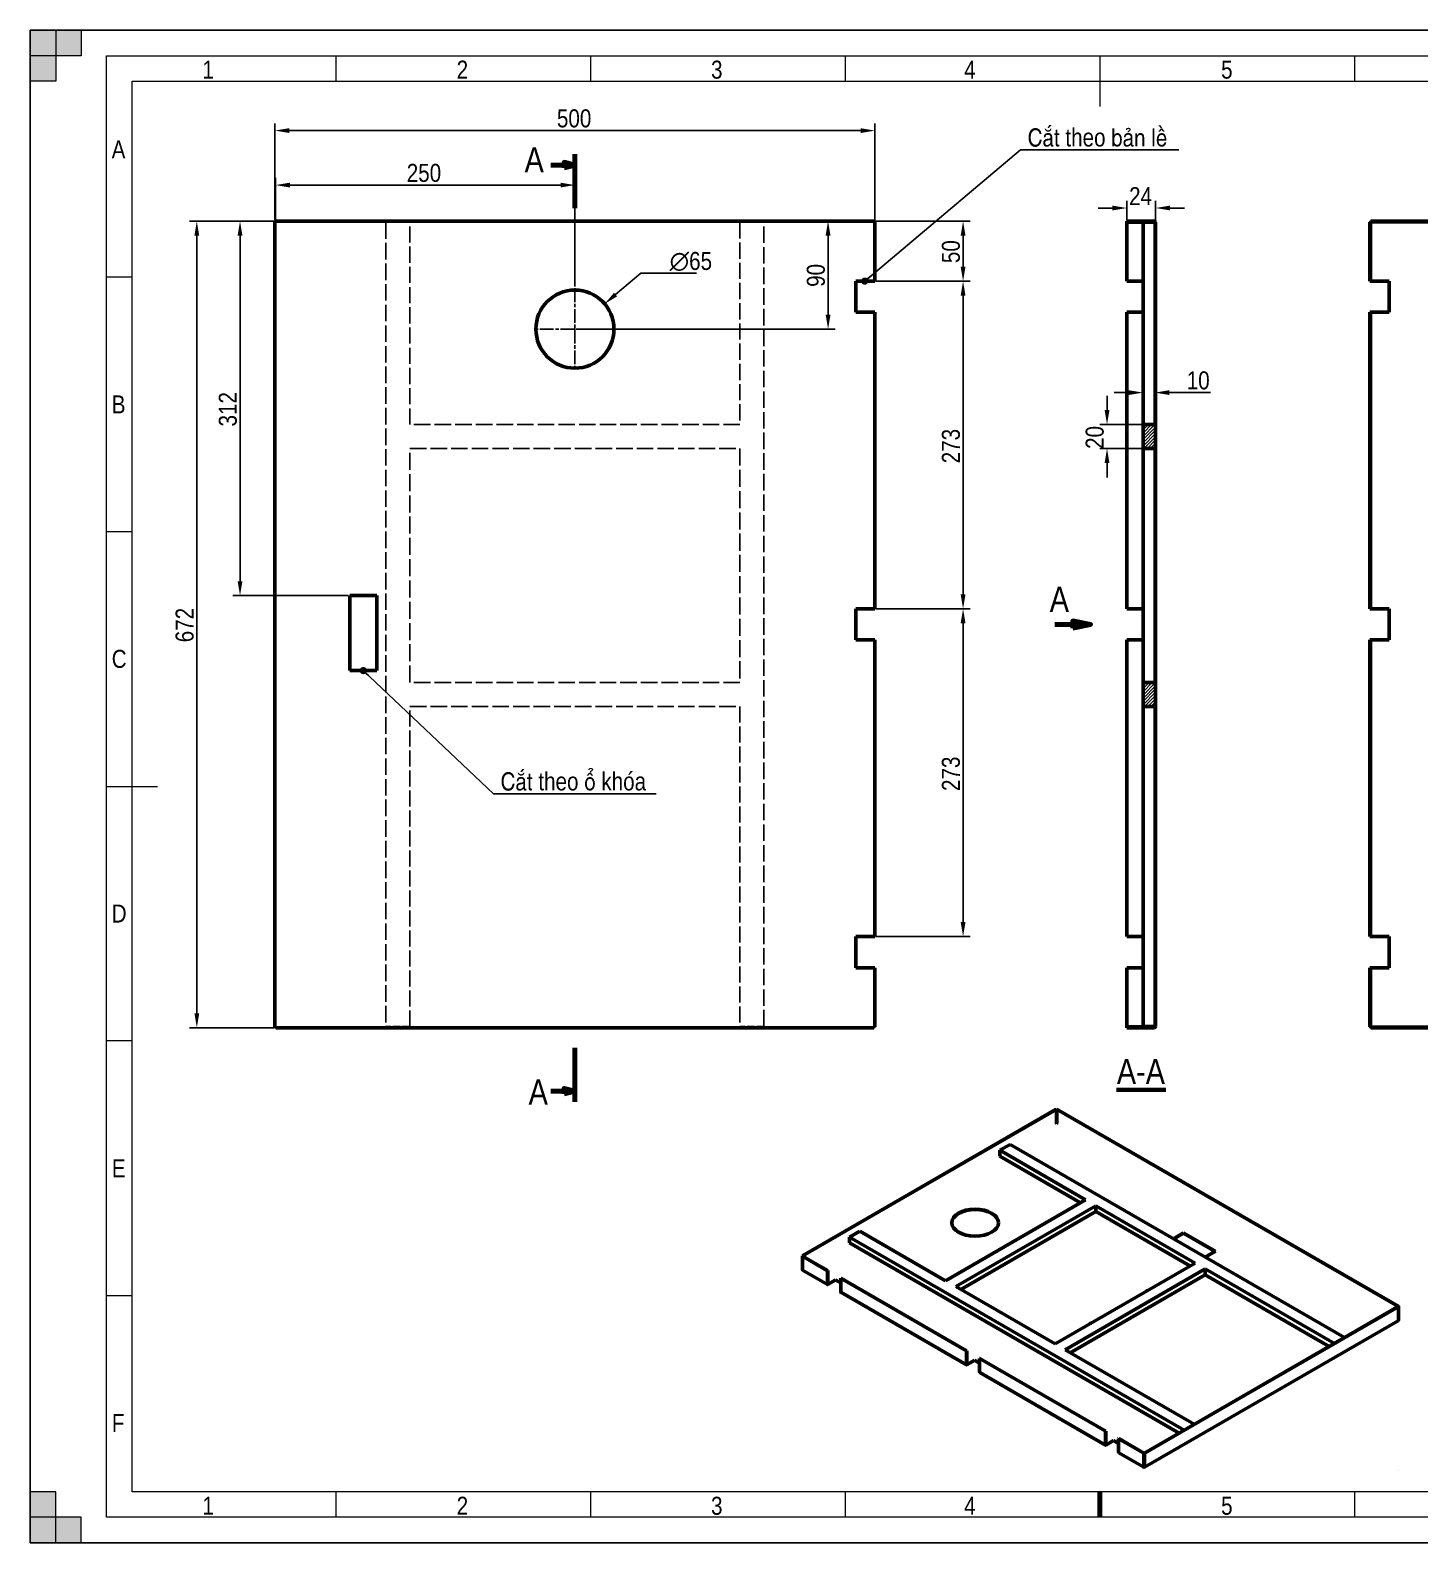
# Model space of a CAD drawing. Header units: millimetres. Extents: x 0 to 1782, y 0 to 1260.
# Drawn here: x 0 to 1158, y 0 to 1260 of the extents above; entities that cross this region are included whole.
import ezdxf

# ---------------------------------------------------------------- set-up
doc = ezdxf.new("R2010")
doc.units = ezdxf.units.MM
doc.header["$LTSCALE"] = 3
for name, pattern in [('CHAIN', [0.7087, 0.4724, -0.0591, 0.1181, -0.0591]), ('DASHED', [0.2067, 0.1654, -0.0413]), ('DOUBLE_DASH_CHAIN', [1.2403, 0.6614, -0.0827, 0.1654, -0.0827, 0.1654, -0.0827])]:
    doc.linetypes.add(name, pattern=pattern)
for name, color, linetype, lineweight in [('Border (ANSI)', 7, 'Continuous', 70), ('Center Mark (ANSI)', 7, 'Continuous', 25), ('Co ban', 7, 'Continuous', 50), ('Dimension (ANSI)', 7, 'Continuous', 25), ('Hatch (ANSI)', 7, 'Continuous', 18), ('Section Line (ANSI)', 7, 'DOUBLE_DASH_CHAIN', 70), ('Symbol (ANSI)', 7, 'Continuous', 25)]:
    doc.layers.add(name, color=color, linetype=linetype, lineweight=lineweight)
for name, color, linetype, lineweight, true_color in [('Khung ban ve', 5, 'Continuous', 15, 0x0000ff), ('Manh', 7, 'DASHED', 25, 0x008000), ('Manh khung ten', 7, 'Continuous', 15, 0x994c4c), ('Net chu', 30, 'Continuous', 15, 0xff7f00), ('THIN', 5, 'Continuous', 15, 0x0000ff)]:
    doc.layers.add(name, color=color, linetype=linetype, lineweight=lineweight, true_color=true_color)
doc.styles.add('Linh_50', font='')
doc.styles.add('StandardAM_ANSI', font='')
doc.styles.add('Text Style68', font='')
doc.styles.add('Text Style71', font='')
doc.styles.get('Linh_50').set_extended_font_data('VNI-Helve-Condense')
doc.styles.get('StandardAM_ANSI').set_extended_font_data('VNI-Helve-Condense')
doc.styles.get('Text Style68').set_extended_font_data('VNI-Helve-Condense')
doc.styles.get('Text Style71').set_extended_font_data('VNI-Helve-Condense')
doc.dimstyles.new('Default - mm (ANSI)', dxfattribs={"dimscale": 3, "dimtxt": 5, "dimasz": 4, "dimexe": 2, "dimexo": 0.5, "dimgap": 0.8, "dimtad": 1, "dimtoh": 1, "dimdec": 0, "dimrnd": 1e-08, "dimzin": 4, "dimdsep": 46, "dimtxsty": 'StandardAM_ANSI', "dimcen": 0.09, "dimdle": 10, "dimclrd": 256, "dimclre": 256, "dimclrt": 256, "dimadec": 1, "dimazin": 1, "dimtfac": 0.61, "dimtofl": 0, "dimtmove": 0, "dimatfit": 3, "dimldrblk": 'DOT', "dimfxl": 1, "dimtolj": 1, "dimtzin": 4, "dimlwd": -1, "dimlwe": -1, "dimarcsym": 0})
doc.dimstyles.new('Default - mm (ANSI)$7', dxfattribs={"dimscale": 3, "dimtxt": 5, "dimasz": 2, "dimexe": 2, "dimexo": 0.5, "dimgap": 0.8, "dimtad": 1, "dimtoh": 1, "dimdec": 0, "dimrnd": 1e-08, "dimzin": 4, "dimdsep": 46, "dimtxsty": 'StandardAM_ANSI', "dimcen": 0.09, "dimdle": 10, "dimclrd": 256, "dimclre": 256, "dimclrt": 256, "dimadec": 1, "dimazin": 1, "dimtfac": 0.61, "dimtofl": 0, "dimtmove": 0, "dimatfit": 3, "dimldrblk": 'DOT', "dimfxl": 1, "dimtolj": 1, "dimtzin": 4, "dimlwd": -1, "dimlwe": -1, "dimarcsym": 0})

# ---------------------------------------------------------------- blocks, each defined once
blk = doc.blocks.new('Borders A2_Thuong')
at = {"layer": 'THIN'}
for points in [[(0.01, 420.04), (14.15, 420.04), (14.15, 412.96), (0.01, 412.96)], [(7.08, 420.04), (7.08, 405.89), (0.01, 405.89), (0.01, 420.04)], [(0.01, -0.01), (7.08, -0.01), (7.08, 14.14), (0.01, 14.14)], [(0.01, 7.06), (0.01, -0.01), (14.15, -0.01), (14.15, 7.06)]]:
    blk.add_hatch(color=256, dxfattribs=at).paths.add_polyline_path(points)
at = {"layer": 'Border (ANSI)'}
for p, q in [((379.87, 20.06), (379.87, 20.02)), ((297.01, 14.14), (297.01, 7.06))]:
    blk.add_line(p, q, dxfattribs=at)
at = {"layer": 'Khung ban ve'}
for p, q in [((297.01, 412.96), (297.01, 398.82)), ((28.3, 405.89), (579.87, 405.89)), ((28.3, 14.14), (28.3, 405.89)), ((21.23, 210.01), (35.37, 210.01)), ((579.87, 14.14), (28.3, 14.14))]:
    blk.add_line(p, q, dxfattribs=at)
at = {"layer": 'Manh khung ten', "lineweight": 25}
for p, q in [((594.01, 420.04), (0.01, 420.04)), ((0.01, 420.04), (0.01, -0.01)), ((0.01, -0.01), (594.01, -0.01))]:
    blk.add_line(p, q, dxfattribs=at)
at = {"layer": 'Manh khung ten'}
for p, q in [((0.01, 420.04), (594.01, 420.04)), ((0.01, -0.01), (0.01, 420.04)), ((21.23, 412.96), (586.94, 412.96)), ((21.23, 7.06), (21.23, 412.96)), ((84.87, 412.96), (84.87, 405.89)), ((155.58, 412.96), (155.58, 405.89)), ((367.73, 412.96), (367.73, 405.89)), ((28.25, 351.5), (21.2, 351.5)), ((28.27, 280.73), (21.23, 280.73)), ((28.27, 139.35), (21.23, 139.35)), ((28.3, 68.59), (21.25, 68.59)), ((84.87, 14.14), (84.87, 7.06)), ((155.58, 14.14), (155.58, 7.06)), ((226.3, 14.14), (226.3, 7.06)), ((367.73, 14.14), (367.73, 7.06)), ((586.94, 7.06), (21.23, 7.06)), ((594.01, -0.01), (0.01, -0.01))]:
    blk.add_line(p, q, dxfattribs=at)
at = {"layer": 'Net chu'}
blk.add_line((226.3, 412.96), (226.3, 405.89), dxfattribs=at)
at = {"layer": 'THIN'}
for p, q in [((0.01, 412.96), (0.01, 420.04)), ((0.01, 420.04), (14.15, 420.04)), ((0.01, 420.04), (7.08, 420.04)), ((0.01, 405.89), (0.01, 420.04)), ((7.08, 420.04), (7.08, 405.89)), ((14.15, 420.04), (14.15, 412.96)), ((14.15, 412.96), (0.01, 412.96)), ((7.08, 405.89), (0.01, 405.89)), ((7.08, 14.14), (0.01, 14.14)), ((0.01, 14.14), (0.01, -0.01)), ((7.08, -0.01), (7.08, 14.14)), ((0.01, 7.06), (0.01, -0.01)), ((14.15, 7.06), (0.01, 7.06)), ((14.15, -0.01), (14.15, 7.06)), ((0.01, -0.01), (14.15, -0.01)), ((0.01, -0.01), (7.08, -0.01))]:
    blk.add_line(p, q, dxfattribs=at)
at = {"layer": 'Net chu', "style": 'Linh_50'}
for s, p in [('2', (118.43, 406.6)), ('3', (189.07, 406.6)), ('1', (47.82, 406.6)), ('4', (259.37, 406.6)), ('5', (330.72, 406.6)), ('A', (22.62, 384.44)), ('B', (22.64, 313.62)), ('C', (22.64, 242.96)), ('D', (22.64, 172.24)), ('E', (22.66, 101.47)), ('F', (22.66, 30.76)), ('1', (47.82, 7.77)), ('2', (118.43, 7.77)), ('3', (189.07, 7.77)), ('4', (259.37, 7.77)), ('5', (330.72, 7.77))]:
    blk.add_text(s, height=5, dxfattribs=at).set_placement(p)
blk = doc.blocks.new('2dTransSection10')
at = {"layer": 'Section Line (ANSI)', "linetype": 'Continuous'}
for p, q in [((144.55, 382.61), (148.26, 382.61)), ((151.26, 382.61), (148.26, 383.36)), ((148.26, 383.36), (148.26, 381.86)), ((148.26, 382.61), (151.26, 382.61)), ((148.26, 381.86), (151.26, 382.61)), ((151.26, 125.43), (148.26, 126.18)), ((148.26, 126.18), (148.26, 124.68)), ((144.55, 125.43), (148.26, 125.43)), ((148.26, 125.43), (151.26, 125.43)), ((148.26, 124.68), (151.26, 125.43))]:
    blk.add_line(p, q, dxfattribs=at)
at = {"layer": 'Section Line (ANSI)', "linetype": 'Continuous', "lineweight": 140}
for p, q in [((151.26, 385.61), (151.26, 370.61)), ((151.26, 137.43), (151.26, 122.43))]:
    blk.add_line(p, q, dxfattribs=at)
at = {"layer": 'Section Line (ANSI)', "linetype": 'Continuous', "flags": 128}
for points in [[(148.26, 381.86), (151.26, 382.61), (148.26, 383.36), (148.26, 381.86)], [(148.26, 124.68), (151.26, 125.43), (148.26, 126.18), (148.26, 124.68)]]:
    blk.add_lwpolyline(points, dxfattribs=at)
at = {"layer": 'Section Line (ANSI)'}
for points in [[(148.26, 381.86), (151.26, 382.61), (148.26, 383.36), (148.26, 381.86)], [(148.26, 124.68), (151.26, 125.43), (148.26, 126.18), (148.26, 124.68)]]:
    blk.add_solid(points, dxfattribs=at)
at = {"layer": 'Section Line (ANSI)', "char_height": 7, "attachment_point": 7, "style": 'Text Style68'}
for insert in [(137.29, 380.55), (138.41, 121.67)]:
    blk.add_mtext('A', dxfattribs=dict(at, insert=insert))
blk = doc.blocks.new('*D6')
at = {"layer": 'Defpoints', "color": 0, "transparency": 16777216}
for p in [(937.1, 958.2), (927.1, 931.6), (937.1, 911.6)]:
    blk.add_point(p, dxfattribs=at)
at = {"layer": 'Dimension (ANSI)', "transparency": 16777216}
for p, q in [((915.1, 958.2), (903.1, 958.2)), ((927.1, 933.1), (927.1, 964.2)), ((937.1, 913.1), (937.1, 964.2)), ((949.1, 958.2), (983.4, 958.2))]:
    blk.add_line(p, q, dxfattribs=at)
for points in [[(915.1, 960.2), (915.1, 956.2), (927.1, 958.2)], [(949.1, 960.2), (949.1, 956.2), (937.1, 958.2)]]:
    blk.add_solid(points, dxfattribs=at)
at = {"layer": 'Dimension (ANSI)', "color": 150, "true_color": 0x0080ff, "transparency": 16777216, "insert": (963.5, 975.9), "char_height": 15, "attachment_point": 1, "style": 'StandardAM_ANSI'}
blk.add_mtext('\\A1;10', dxfattribs=at)
blk = doc.blocks.new('_Dot')
at = {"color": 0, "linetype": 'ByBlock', "lineweight": -2}
blk.add_line((-0.5, 0), (-1, 0), dxfattribs=at)
at = {"color": 0, "linetype": 'ByBlock', "const_width": 0.5}
blk.add_lwpolyline([(-0.25, 0, 1), (0.25, 0, 1)], format="xyb", close=True, dxfattribs=at)
blk = doc.blocks.new('*D7')
at = {"layer": 'Defpoints', "color": 0, "transparency": 16777216}
for p in [(204.8, 1101.1), (138.8, 429.1), (204.8, 429.1)]:
    blk.add_point(p, dxfattribs=at)
at = {"layer": 'Dimension (ANSI)', "transparency": 16777216}
for p, q in [((203.3, 1101.1), (132.8, 1101.1)), ((138.8, 1089.1), (138.8, 441.1)), ((203.3, 429.1), (132.8, 429.1))]:
    blk.add_line(p, q, dxfattribs=at)
for points in [[(136.8, 1089.1), (140.8, 1089.1), (138.8, 1101.1)], [(136.8, 441.1), (140.8, 441.1), (138.8, 429.1)]]:
    blk.add_solid(points, dxfattribs=at)
at = {"layer": 'Dimension (ANSI)', "color": 150, "true_color": 0x0080ff, "transparency": 16777216, "insert": (121.1, 750.2), "char_height": 15, "attachment_point": 1, "rotation": 90, "style": 'StandardAM_ANSI'}
blk.add_mtext('\\A1;672', dxfattribs=at)
blk = doc.blocks.new('*D8')
at = {"layer": 'Defpoints', "color": 0, "transparency": 16777216}
for p in [(703.8, 1176.5), (203.8, 1100.1), (703.8, 1100.1)]:
    blk.add_point(p, dxfattribs=at)
at = {"layer": 'Dimension (ANSI)', "transparency": 16777216}
for p, q in [((203.8, 1101.6), (203.8, 1182.5)), ((215.8, 1176.5), (691.8, 1176.5)), ((703.8, 1101.6), (703.8, 1182.5))]:
    blk.add_line(p, q, dxfattribs=at)
for points in [[(215.8, 1178.5), (215.8, 1174.5), (203.8, 1176.5)], [(691.8, 1178.5), (691.8, 1174.5), (703.8, 1176.5)]]:
    blk.add_solid(points, dxfattribs=at)
at = {"layer": 'Dimension (ANSI)', "color": 150, "true_color": 0x0080ff, "transparency": 16777216, "insert": (438.8, 1194.2), "char_height": 15, "attachment_point": 1, "style": 'StandardAM_ANSI'}
blk.add_mtext('\\A1;500', dxfattribs=at)
blk = doc.blocks.new('*D9')
at = {"layer": 'Defpoints', "color": 0, "transparency": 16777216}
for p in [(478.5, 1032.1), (429, 990)]:
    blk.add_point(p, dxfattribs=at)
at = {"layer": 'Dimension (ANSI)', "transparency": 16777216}
for p, q in [((508.6, 1057.7), (487.7, 1039.9)), ((555.2, 1057.7), (508.6, 1057.7)), ((453.5, 1011.1), (454, 1011.1)), ((453.8, 1010.8), (453.8, 1011.3))]:
    blk.add_line(p, q, dxfattribs=at)
blk.add_solid([(486.4, 1041.4), (489, 1038.4), (478.5, 1032.1)], dxfattribs=at)
at = {"layer": 'Dimension (ANSI)', "color": 150, "true_color": 0x0080ff, "transparency": 16777216, "insert": (532.7, 1075.4), "char_height": 15, "attachment_point": 1, "style": 'StandardAM_ANSI'}
blk.add_mtext('\\A1;∅65', dxfattribs=at)
blk = doc.blocks.new('*D12')
at = {"layer": 'Defpoints', "color": 0, "transparency": 16777216}
for p in [(927.1, 931.6), (897.1, 911.6), (927.1, 911.6)]:
    blk.add_point(p, dxfattribs=at)
at = {"layer": 'Dimension (ANSI)', "transparency": 16777216}
for p, q in [((897.1, 943.6), (897.1, 955.6)), ((925.6, 931.6), (891.1, 931.6)), ((925.6, 911.6), (891.1, 911.6)), ((897.1, 899.6), (897.1, 887.6))]:
    blk.add_line(p, q, dxfattribs=at)
for points in [[(895.1, 943.6), (899.1, 943.6), (897.1, 931.6)], [(895.1, 899.6), (899.1, 899.6), (897.1, 911.6)]]:
    blk.add_solid(points, dxfattribs=at)
at = {"layer": 'Dimension (ANSI)', "color": 150, "true_color": 0x0080ff, "transparency": 16777216, "insert": (879.3, 911.3), "char_height": 15, "attachment_point": 1, "rotation": 90, "style": 'StandardAM_ANSI'}
blk.add_mtext('\\A1;20', dxfattribs=at)
blk = doc.blocks.new('2dTransSection11')
at = {"layer": 'Section Line (ANSI)', "linetype": 'Continuous'}
for p, q in [((284.52, 255.02), (289.52, 255.02)), ((294.52, 255.02), (289.52, 256.02)), ((289.52, 256.02), (289.52, 254.02)), ((289.52, 255.02), (294.52, 255.02)), ((289.52, 254.02), (294.52, 255.02))]:
    blk.add_line(p, q, dxfattribs=at)
at = {"layer": 'Section Line (ANSI)', "linetype": 'Continuous', "flags": 128}
blk.add_lwpolyline([(289.52, 254.02), (294.52, 255.02), (289.52, 256.02), (289.52, 254.02)], dxfattribs=at)
at = {"layer": 'Section Line (ANSI)'}
blk.add_solid([(289.52, 254.02), (294.52, 255.02), (289.52, 256.02), (289.52, 254.02)], dxfattribs=at)
at = {"layer": 'Section Line (ANSI)', "insert": (283.12, 258.52), "char_height": 7, "attachment_point": 7, "style": 'Text Style68'}
blk.add_mtext('A', dxfattribs=at)
blk = doc.blocks.new('*D16')
at = {"layer": 'Defpoints', "color": 0, "transparency": 16777216}
for p in [(664.7, 1101.1), (664.7, 1101.1), (453.8, 1011.1)]:
    blk.add_point(p, dxfattribs=at)
at = {"layer": 'Dimension (ANSI)', "transparency": 16777216}
for p, q in [((664.7, 1023.1), (664.7, 1089.1)), ((455.3, 1011.1), (670.7, 1011.1))]:
    blk.add_line(p, q, dxfattribs=at)
for points in [[(662.7, 1089.1), (666.7, 1089.1), (664.7, 1101.1)], [(662.7, 1023.1), (666.7, 1023.1), (664.7, 1011.1)]]:
    blk.add_solid(points, dxfattribs=at)
at = {"layer": 'Dimension (ANSI)', "color": 150, "true_color": 0x0080ff, "transparency": 16777216, "insert": (647, 1046.3), "char_height": 15, "attachment_point": 1, "rotation": 90, "style": 'StandardAM_ANSI'}
blk.add_mtext('\\A1;90', dxfattribs=at)
blk = doc.blocks.new('*D17')
at = {"layer": 'Defpoints', "color": 0, "transparency": 16777216}
for p in [(204.3, 1131.1), (204.3, 1100.1), (453.8, 1045.1)]:
    blk.add_point(p, dxfattribs=at)
at = {"layer": 'Dimension (ANSI)', "transparency": 16777216}
for p, q in [((204.3, 1101.6), (204.3, 1137.1)), ((453.8, 1046.6), (453.8, 1137.1)), ((441.8, 1131.1), (216.3, 1131.1))]:
    blk.add_line(p, q, dxfattribs=at)
for points in [[(216.3, 1133.1), (216.3, 1129.1), (204.3, 1131.1)], [(441.8, 1133.1), (441.8, 1129.1), (453.8, 1131.1)]]:
    blk.add_solid(points, dxfattribs=at)
at = {"layer": 'Dimension (ANSI)', "color": 150, "true_color": 0x0080ff, "transparency": 16777216, "insert": (313.7, 1148.8), "char_height": 15, "attachment_point": 1, "style": 'StandardAM_ANSI'}
blk.add_mtext('\\A1;250', dxfattribs=at)
blk = doc.blocks.new('*D27')
at = {"layer": 'Defpoints', "color": 0, "transparency": 16777216}
for p in [(702.8, 1101.1), (777.2, 1101.1), (702.8, 1051.1)]:
    blk.add_point(p, dxfattribs=at)
at = {"layer": 'Dimension (ANSI)', "transparency": 16777216}
for p, q in [((704.3, 1101.1), (783.2, 1101.1)), ((777.2, 1063.1), (777.2, 1089.1)), ((704.3, 1051.1), (783.2, 1051.1))]:
    blk.add_line(p, q, dxfattribs=at)
for points in [[(775.2, 1089.1), (779.2, 1089.1), (777.2, 1101.1)], [(775.2, 1063.1), (779.2, 1063.1), (777.2, 1051.1)]]:
    blk.add_solid(points, dxfattribs=at)
at = {"layer": 'Dimension (ANSI)', "color": 150, "true_color": 0x0080ff, "transparency": 16777216, "insert": (759.5, 1066.1), "char_height": 15, "attachment_point": 1, "rotation": 90, "style": 'StandardAM_ANSI'}
blk.add_mtext('\\A1;50', dxfattribs=at)
blk = doc.blocks.new('*D28')
at = {"layer": 'Defpoints', "color": 0, "transparency": 16777216}
for p in [(702.8, 1051.1), (702.8, 778.1), (777.2, 778.1)]:
    blk.add_point(p, dxfattribs=at)
at = {"layer": 'Dimension (ANSI)', "transparency": 16777216}
for p, q in [((704.3, 1051.1), (783.2, 1051.1)), ((777.2, 1039.1), (777.2, 790.1)), ((704.3, 778.1), (783.2, 778.1))]:
    blk.add_line(p, q, dxfattribs=at)
for points in [[(775.2, 1039.1), (779.2, 1039.1), (777.2, 1051.1)], [(775.2, 790.1), (779.2, 790.1), (777.2, 778.1)]]:
    blk.add_solid(points, dxfattribs=at)
at = {"layer": 'Dimension (ANSI)', "color": 150, "true_color": 0x0080ff, "transparency": 16777216, "insert": (759.5, 899.3), "char_height": 15, "attachment_point": 1, "rotation": 90, "style": 'StandardAM_ANSI'}
blk.add_mtext('\\A1;273', dxfattribs=at)
blk = doc.blocks.new('*D29')
at = {"layer": 'Defpoints', "color": 0, "transparency": 16777216}
for p in [(702.8, 778.1), (777.2, 778.1), (702.8, 505.1)]:
    blk.add_point(p, dxfattribs=at)
at = {"layer": 'Dimension (ANSI)', "transparency": 16777216}
for p, q in [((704.3, 778.1), (783.2, 778.1)), ((777.2, 517.1), (777.2, 766.1)), ((704.3, 505.1), (783.2, 505.1))]:
    blk.add_line(p, q, dxfattribs=at)
for points in [[(775.2, 766.1), (779.2, 766.1), (777.2, 778.1)], [(775.2, 517.1), (779.2, 517.1), (777.2, 505.1)]]:
    blk.add_solid(points, dxfattribs=at)
at = {"layer": 'Dimension (ANSI)', "color": 150, "true_color": 0x0080ff, "transparency": 16777216, "insert": (759.5, 626.3), "char_height": 15, "attachment_point": 1, "rotation": 90, "style": 'StandardAM_ANSI'}
blk.add_mtext('\\A1;273', dxfattribs=at)
blk = doc.blocks.new('*D30')
at = {"layer": 'Defpoints', "color": 0, "transparency": 16777216}
for p in [(174.8, 1101.1), (204.8, 1101.1), (266.3, 789.1)]:
    blk.add_point(p, dxfattribs=at)
at = {"layer": 'Dimension (ANSI)', "transparency": 16777216}
for p, q in [((203.3, 1101.1), (168.8, 1101.1)), ((174.8, 801.1), (174.8, 1089.1)), ((264.8, 789.1), (168.8, 789.1))]:
    blk.add_line(p, q, dxfattribs=at)
for points in [[(172.8, 1089.1), (176.8, 1089.1), (174.8, 1101.1)], [(172.8, 801.1), (176.8, 801.1), (174.8, 789.1)]]:
    blk.add_solid(points, dxfattribs=at)
at = {"layer": 'Dimension (ANSI)', "color": 150, "true_color": 0x0080ff, "transparency": 16777216, "insert": (157.1, 930), "char_height": 15, "attachment_point": 1, "rotation": 90, "style": 'StandardAM_ANSI'}
blk.add_mtext('\\A1;312', dxfattribs=at)
blk = doc.blocks.new('*D31')
at = {"layer": 'Defpoints', "color": 0, "transparency": 16777216}
for p in [(937.6, 1112), (913.6, 1100.2), (937.6, 1100.1)]:
    blk.add_point(p, dxfattribs=at)
at = {"layer": 'Dimension (ANSI)', "transparency": 16777216}
for p, q in [((901.6, 1112), (889.6, 1112)), ((913.6, 1101.7), (913.6, 1118)), ((937.6, 1101.6), (937.6, 1118)), ((949.6, 1112), (961.6, 1112))]:
    blk.add_line(p, q, dxfattribs=at)
for points in [[(901.6, 1114), (901.6, 1110), (913.6, 1112)], [(949.6, 1114), (949.6, 1110), (937.6, 1112)]]:
    blk.add_solid(points, dxfattribs=at)
at = {"layer": 'Dimension (ANSI)', "color": 150, "true_color": 0x0080ff, "transparency": 16777216, "insert": (915.5, 1129.4), "char_height": 15, "attachment_point": 1, "style": 'StandardAM_ANSI'}
blk.add_mtext('\\A1;24', dxfattribs=at)

msp = doc.modelspace()

# ---------------------------------------------------------------- hatches: boundary and pattern name
at = {"layer": 'Hatch (ANSI)'}
h = msp.add_hatch(dxfattribs=at)
h.set_pattern_fill('ANSI31', color=256, scale=15.24, style=0)
h.set_pattern_definition([(45, (0, 0), (-1.3470384, 1.3470384), [])])
h.paths.add_polyline_path([(937.6, 890.6), (937.6, 978.6), (937.1, 978.6), (937.1, 931.6), (927.1, 931.6), (927.1, 911.6), (937.1, 911.6), (937.1, 890.6)])
edge = h.paths.add_edge_path()
edge.add_line((936.6, 1101.1), (913.6, 1101.1))
edge.add_line((913.6, 1101.1), (913.6, 1100.6))
edge.add_line((913.6, 1100.6), (936.6, 1100.6))
edge.add_ellipse((936.6, 1100.1), major_axis=(0, 0.5), ratio=1, start_angle=270, end_angle=360, ccw=False)
edge.add_line((937.1, 1100.1), (937.1, 1043.6))
edge.add_line((937.1, 1043.6), (937.6, 1043.6))
edge.add_line((937.6, 1043.6), (937.6, 1100.1))
edge.add_ellipse((936.6, 1100.1), major_axis=(1, 0), ratio=1, start_angle=0, end_angle=90)
edge = h.paths.add_edge_path()
edge.add_line((913.6, 429.1), (936.6, 429.1))
edge.add_ellipse((936.6, 430.1), major_axis=(0, -1), ratio=1, start_angle=0, end_angle=90)
edge.add_line((937.6, 430.1), (937.6, 729.1))
edge.add_line((937.6, 729.1), (937.1, 729.1))
edge.add_line((937.1, 729.1), (937.1, 716.6))
edge.add_line((937.1, 716.6), (927.1, 716.6))
edge.add_line((927.1, 716.6), (927.1, 696.6))
edge.add_line((927.1, 696.6), (937.1, 696.6))
edge.add_line((937.1, 696.6), (937.1, 430.1))
edge.add_ellipse((936.6, 430.1), major_axis=(0.5, 0), ratio=1, start_angle=270, end_angle=360, ccw=False)
edge.add_line((936.6, 429.6), (913.6, 429.6))
edge.add_line((913.6, 429.6), (913.6, 429.1))

# ---------------------------------------------------------------- linework, layer by layer
at = {"layer": 'Center Mark (ANSI)', "linetype": 'CHAIN', "ltscale": 8.113447}
for p, q in [((453.8, 1045.1), (453.8, 977.1)), ((487.8, 1011.1), (419.8, 1011.1))]:
    msp.add_line(p, q, dxfattribs=at)
at = {"layer": 'Co ban'}
for p, q in [((204.3, 1100.2), (203.8, 1100.2)), ((203.8, 1100.2), (203.8, 1100.1)), ((203.8, 430.1), (203.8, 1100.1)), ((204.8, 1100.1), (203.8, 1100.1)), ((204.3, 1100.1), (204.3, 1100.2)), ((204.8, 1101.1), (204.6, 1101.1)), ((204.6, 1100.6), (204.6, 1101.1)), ((204.8, 1100.6), (204.6, 1100.6)), ((204.8, 1101.1), (702.8, 1101.1)), ((204.8, 1101.1), (204.8, 1100.1)), ((702.9, 1101.1), (702.8, 1101.1)), ((702.8, 1100.1), (702.8, 1101.1)), ((702.8, 1100.6), (702.9, 1100.6)), ((703.8, 1100.1), (702.8, 1100.1)), ((702.9, 1100.6), (702.9, 1101.1)), ((703.3, 1100.1), (703.3, 1100.2)), ((703.3, 1100.2), (703.8, 1100.2)), ((703.8, 1100.1), (703.8, 1100.2)), ((703.8, 1100.1), (703.8, 1051.1)), ((936.6, 1101.1), (913.6, 1101.1)), ((913.6, 1101.1), (913.6, 1100.6)), ((913.6, 1100.6), (936.6, 1100.6)), ((913.6, 1100.2), (913.6, 1051.1)), ((936.6, 1100.2), (913.6, 1100.2)), ((937.1, 1100.1), (927.1, 1100.1)), ((927.1, 931.6), (927.1, 1100.1)), ((936.6, 1100.1), (936.6, 1100.2)), ((937.1, 1100.1), (937.1, 1043.6)), ((937.6, 1043.6), (937.6, 1100.1)), ((1116.6, 1100.2), (1116.1, 1100.2)), ((1116.1, 1100.2), (1116.1, 1051.1)), ((1116.6, 1100.2), (1116.6, 1051.1)), ((1117.1, 1100.1), (1116.6, 1100.1)), ((1117, 1100.6), (1117, 1101.1)), ((1615.3, 1101.1), (1117, 1101.1)), ((1615.3, 1100.6), (1117, 1100.6)), ((1117.1, 1100.1), (1117.1, 1100.6)), ((687.8, 1051.1), (702.8, 1051.1)), ((687.8, 1025.1), (687.8, 1051.1)), ((703.8, 1051.1), (702.8, 1051.1)), ((913.6, 1051.1), (927.1, 1051.1)), ((1116.1, 1051.1), (1116.6, 1051.1)), ((1116.6, 1051.1), (1117.1, 1051.1)), ((1117.1, 1051.1), (1132.1, 1051.1)), ((1132.1, 1051.1), (1132.1, 1025.1)), ((937.1, 1043.6), (937.6, 1043.6)), ((937.1, 978.6), (937.1, 1043.6)), ((937.6, 1043.6), (937.6, 978.6)), ((702.8, 1025.1), (687.8, 1025.1)), ((702.8, 1025.1), (703.8, 1025.1)), ((703.8, 1025.1), (703.8, 778.1)), ((927.1, 1025.1), (913.6, 1025.1)), ((913.6, 1025.1), (913.6, 778.1)), ((1116.6, 1025.1), (1116.1, 1025.1)), ((1116.1, 1025.1), (1116.1, 778.1)), ((1117.1, 1025.1), (1116.6, 1025.1)), ((1116.6, 1025.1), (1116.6, 778.1)), ((1132.1, 1025.1), (1117.1, 1025.1)), ((937.6, 978.6), (937.1, 978.6)), ((937.1, 978.6), (937.1, 931.6)), ((937.6, 890.6), (937.6, 978.6)), ((937.1, 931.6), (927.1, 931.6)), ((927.1, 931.6), (927.1, 911.6)), ((927.1, 911.6), (937.1, 911.6)), ((927.1, 716.6), (927.1, 911.6)), ((937.1, 911.6), (937.1, 890.6)), ((937.1, 890.6), (937.6, 890.6)), ((937.1, 729.1), (937.1, 890.6)), ((937.6, 890.6), (937.6, 729.1)), ((266.3, 726.6), (266.3, 789.1)), ((266.3, 789.1), (288.8, 789.1)), ((288.8, 789.1), (288.8, 726.6)), ((687.8, 778.1), (702.8, 778.1)), ((687.8, 752.1), (687.8, 778.1)), ((703.8, 778.1), (702.8, 778.1)), ((913.6, 778.1), (927.1, 778.1)), ((1116.1, 778.1), (1116.6, 778.1)), ((1116.6, 778.1), (1117.1, 778.1)), ((1117.1, 778.1), (1132.1, 778.1)), ((1132.1, 778.1), (1132.1, 752.1)), ((702.8, 752.1), (687.8, 752.1)), ((702.8, 752.1), (703.8, 752.1)), ((703.8, 752.1), (703.8, 505.1)), ((927.1, 752.1), (913.6, 752.1)), ((913.6, 752.1), (913.6, 505.1)), ((1116.6, 752.1), (1116.1, 752.1)), ((1116.1, 752.1), (1116.1, 505.1)), ((1117.1, 752.1), (1116.6, 752.1)), ((1116.6, 752.1), (1116.6, 505.1)), ((1132.1, 752.1), (1117.1, 752.1)), ((288.8, 726.6), (266.3, 726.6)), ((937.6, 729.1), (937.1, 729.1)), ((937.1, 729.1), (937.1, 716.6)), ((937.6, 430.1), (937.6, 729.1)), ((937.1, 716.6), (927.1, 716.6)), ((927.1, 716.6), (927.1, 696.6)), ((927.1, 696.6), (937.1, 696.6)), ((927.1, 430.1), (927.1, 696.6)), ((937.1, 696.6), (937.1, 430.1)), ((687.8, 505.1), (702.8, 505.1)), ((687.8, 479.1), (687.8, 505.1)), ((703.8, 505.1), (702.8, 505.1)), ((913.6, 505.1), (927.1, 505.1)), ((1116.1, 505.1), (1116.6, 505.1)), ((1116.6, 505.1), (1117.1, 505.1)), ((1117.1, 505.1), (1132.1, 505.1)), ((1132.1, 505.1), (1132.1, 479.1)), ((702.8, 479.1), (687.8, 479.1)), ((702.8, 479.1), (703.8, 479.1)), ((703.8, 479.1), (703.8, 430.1)), ((927.1, 479.1), (913.6, 479.1)), ((913.6, 479.1), (913.6, 429.9)), ((1116.6, 479.1), (1116.1, 479.1)), ((1116.1, 479.1), (1116.1, 429.9)), ((1117.1, 479.1), (1116.6, 479.1)), ((1116.6, 479.1), (1116.6, 429.9)), ((1132.1, 479.1), (1117.1, 479.1)), ((203.8, 430.1), (203.8, 429.9)), ((203.8, 430.1), (204.8, 430.1)), ((204.3, 429.9), (203.8, 429.9)), ((204.3, 430.1), (204.3, 429.9)), ((204.8, 429.6), (204.6, 429.6)), ((204.6, 429.6), (204.6, 429.1)), ((204.6, 429.1), (204.8, 429.1)), ((204.8, 430.1), (204.8, 429.1)), ((702.8, 429.1), (204.8, 429.1)), ((702.8, 430.1), (703.8, 430.1)), ((702.8, 429.1), (702.8, 430.1)), ((702.8, 429.6), (702.9, 429.6)), ((702.8, 429.1), (702.9, 429.1)), ((702.9, 429.6), (702.9, 429.1)), ((703.3, 430.1), (703.3, 429.9)), ((703.3, 429.9), (703.8, 429.9)), ((703.8, 429.9), (703.8, 430.1)), ((936.6, 429.9), (913.6, 429.9)), ((936.6, 429.6), (913.6, 429.6)), ((913.6, 429.6), (913.6, 429.1)), ((913.6, 429.1), (936.6, 429.1)), ((937.1, 430.1), (927.1, 430.1)), ((936.6, 430.1), (936.6, 429.9)), ((1116.6, 429.9), (1116.1, 429.9)), ((1117.1, 430.1), (1116.6, 430.1)), ((1117, 429.6), (1117, 429.1)), ((1117, 429.6), (1615.3, 429.6)), ((1117, 429.1), (1615.3, 429.1)), ((1117.1, 430.1), (1117.1, 429.6)), ((854.7, 361.2), (643.3, 239.1)), ((854.9, 361), (643.5, 239)), ((854.9, 361), (854.7, 361.2)), ((854.9, 349.8), (854.9, 361)), ((855.2, 361), (855.4, 361.2)), ((855.2, 349.8), (855.2, 361)), ((1139.6, 196.8), (855.2, 361)), ((1139.8, 197), (855.4, 361.2)), ((854.9, 349.7), (854.9, 349.8)), ((855.3, 349.7), (855.2, 349.8)), ((807.8, 327), (816.3, 331.9)), ((816.3, 331.9), (1095, 170.9)), ((879.3, 285.7), (807.8, 327)), ((807.8, 322.1), (807.8, 327)), ((875, 283.2), (807.8, 322.1)), ((879.3, 285.7), (762.6, 218.3)), ((771.1, 213.4), (887.7, 280.8)), ((970.5, 233), (887.7, 280.8)), ((887.7, 280.8), (887.7, 275.9)), ((887.7, 275.9), (775.3, 211)), ((966.2, 230.6), (887.7, 275.9)), ((691.1, 259.6), (682.6, 254.7)), ((682.6, 254.7), (961.4, 93.8)), ((682.6, 249.8), (682.6, 254.7)), ((762.6, 218.3), (691.1, 259.6)), ((952.4, 253.2), (960.9, 258.1)), ((960.9, 257.9), (952.7, 253.1)), ((960.9, 258.1), (987.4, 242.8)), ((960.9, 258.1), (960.9, 257.9)), ((987.2, 242.7), (960.9, 257.9)), ((957.1, 91.3), (682.6, 249.8)), ((987.4, 242.8), (979, 237.9)), ((643.3, 239.1), (643.3, 238.7)), ((643.5, 239), (643.3, 239.1)), ((643.5, 238.8), (643.3, 238.7)), ((643.3, 227.4), (643.3, 238.7)), ((643.3, 238.7), (664.2, 226.6)), ((643.4, 227.4), (643.3, 227.4)), ((643.5, 238.8), (643.5, 239)), ((643.5, 238.8), (664.4, 226.8)), ((664.3, 215.1), (643.5, 227.1)), ((970.5, 233), (853.8, 165.7)), ((862.3, 160.8), (979, 228.1)), ((979, 228.1), (979, 223.2)), ((1086.5, 166), (979, 228.1)), ((664.2, 226.6), (664.4, 226.8)), ((664.2, 215.4), (664.2, 226.6)), ((664.4, 226.8), (664.4, 215.5)), ((664.6, 215.4), (670.9, 219.1)), ((670.9, 218.8), (664.6, 215.1)), ((670.9, 218.8), (670.9, 219.1)), ((670.9, 219.1), (675.2, 216.6)), ((675.2, 216.4), (670.9, 218.8)), ((675.4, 220.4), (675.2, 220.3)), ((675.2, 220.3), (675.2, 209)), ((675.2, 220.3), (780, 159.8)), ((675.4, 220.4), (780.2, 159.9)), ((979, 223.2), (866.5, 158.3)), ((1082.3, 163.6), (979, 223.2)), ((780.1, 148.2), (675.3, 208.7)), ((853.8, 165.7), (771.1, 213.4)), ((928.2, 74.6), (1139.6, 196.7)), ((928.4, 74.5), (1139.8, 196.6)), ((1139.6, 196.8), (1139.8, 197)), ((1139.6, 196.7), (1139.6, 196.8)), ((1139.6, 196.7), (1139.8, 196.6)), ((1139.8, 196.6), (1139.8, 197)), ((1139.8, 196.6), (1139.8, 185.3)), ((1139.6, 185), (928.3, 63)), ((1139.8, 185.3), (1139.8, 185.2)), ((780, 159.8), (780.2, 159.9)), ((780, 148.5), (780, 159.8)), ((780.2, 159.9), (780.2, 148.6)), ((780.4, 148.5), (786.8, 152.2)), ((786.8, 151.9), (780.4, 148.3)), ((786.8, 151.9), (786.8, 152.2)), ((786.8, 152.2), (791, 149.7)), ((791, 149.5), (786.8, 151.9)), ((791.2, 153.5), (791, 153.4)), ((791, 153.4), (791, 142.1)), ((791, 153.4), (895.8, 92.9)), ((791.2, 153.5), (896, 93)), ((969.8, 98.7), (862.3, 160.8)), ((895.9, 81.4), (791.1, 141.9)), ((895.8, 92.9), (896, 93)), ((895.8, 81.6), (895.8, 92.9)), ((896, 93), (896, 81.8)), ((896.2, 81.6), (902.6, 85.3)), ((902.6, 85.1), (896.2, 81.4)), ((902.6, 85.1), (902.6, 85.3)), ((902.6, 85.3), (906.8, 82.9)), ((906.8, 82.6), (902.6, 85.1)), ((907, 86.7), (906.8, 86.5)), ((906.8, 86.5), (906.8, 75.3)), ((906.8, 86.5), (927.7, 74.5)), ((907, 86.7), (927.9, 74.6)), ((927.7, 63), (907, 75)), ((927.7, 63.2), (927.6, 63.3)), ((927.9, 74.6), (927.7, 74.5)), ((927.7, 74.5), (927.7, 63.2)), ((927.9, 63.4), (927.7, 63.2)), ((927.9, 63.4), (927.9, 74.6)), ((928, 63.3), (928, 63)), ((928.2, 74.6), (928.4, 74.5)), ((928.2, 63.4), (928.2, 74.6)), ((928.2, 63.4), (928.4, 63.2)), ((928.4, 63.2), (928.4, 74.5)), ((928.5, 63.3), (928.4, 63.2))]:
    msp.add_line(p, q, dxfattribs=at)
msp.add_circle((453.8, 1011.1), 32.5, dxfattribs=at)
for centre, radius, start, end in [((936.6, 1100.1), 1, 0, 90), ((936.6, 1100.1), 0.5, 0, 90), ((936.6, 430.1), 1, 270, 0), ((936.6, 430.1), 0.5, 270, 0)]:
    msp.add_arc(centre, radius, start, end, dxfattribs=at)
for centre, major_axis, start_param, end_param in [((855.1, 349.6), (-0.15, 0.26), 0.785398, 2.356194), ((855.1, 349.6), (0.15, 0.26), 3.926991, 5.497787), ((787.2, 266.3), (19.5, 0), 0.010879, 3.130714), ((643.8, 227.6), (-0.3, -0.52), 5.497787, 6.283185), ((664.6, 215.6), (-0.3, -0.52), 5.497787, 7.068583), ((664.6, 215.6), (-0.15, -0.26), 5.497787, 7.068583), ((675.6, 209.3), (-0.3, -0.52), 5.497787, 6.283185), ((931.2, 209.1), (-1.65, 0), 5.068087, 5.927487), ((884.6, 182.2), (-1.65, 0), 5.068087, 5.927487), ((1139.3, 185.5), (0.3, -0.52), 0, 0.785398), ((780.4, 148.8), (-0.3, -0.52), 5.497787, 7.068583), ((780.4, 148.8), (-0.15, -0.26), 5.497787, 7.068583), ((791.4, 142.4), (-0.3, -0.52), 5.497787, 6.283185), ((896.2, 81.9), (-0.3, -0.52), 5.497787, 7.068583), ((896.2, 81.9), (-0.15, -0.26), 5.497787, 7.068583), ((907.3, 75.5), (-0.3, -0.52), 5.497787, 6.283185), ((928, 63.5), (-0.3, -0.52), 5.497787, 7.068583), ((928, 63.5), (-0.15, -0.26), 5.795039, 7.068583), ((928, 63.5), (0.3, -0.52), 5.497787, 7.068583), ((928, 63.5), (0.15, -0.26), 5.497787, 6.771332)]:
    msp.add_ellipse(centre, major_axis=major_axis, ratio=0.57735, start_param=start_param, end_param=end_param, dxfattribs=at)
msp.add_ellipse((787.2, 266.6), major_axis=(19.5, 0), ratio=0.57735, dxfattribs=at)
at = {"layer": 'Manh', "ltscale": 27.704382}
for p, q in [((204.3, 1100.1), (204.3, 430.1)), ((296.3, 1100.1), (296.3, 430.1)), ((611.3, 430.1), (611.3, 1100.1))]:
    msp.add_line(p, q, dxfattribs=at)
at = {"layer": 'Manh', "ltscale": 27.692974}
for p, q in [((702.8, 1100.6), (204.8, 1100.6)), ((204.8, 429.6), (702.8, 429.6))]:
    msp.add_line(p, q, dxfattribs=at)
at = {"layer": 'Manh', "ltscale": 12.697877}
for p, q in [((296.3, 1100.1), (316.3, 1100.1)), ((591.3, 1100.1), (611.3, 1100.1)), ((316.3, 430.1), (296.3, 430.1)), ((611.3, 430.1), (591.3, 430.1))]:
    msp.add_line(p, q, dxfattribs=at)
at = {"layer": 'Manh', "ltscale": 27.173037}
for p, q in [((316.3, 931.6), (316.3, 1100.1)), ((591.3, 1100.1), (591.3, 931.6))]:
    msp.add_line(p, q, dxfattribs=at)
at = {"layer": 'Manh', "ltscale": 26.339838}
for p, q in [((703.3, 1051.1), (703.3, 1100.1)), ((703.3, 430.1), (703.3, 479.1))]:
    msp.add_line(p, q, dxfattribs=at)
at = {"layer": 'Manh', "ltscale": 28.451632}
for p, q in [((703.3, 778.1), (703.3, 1025.1)), ((703.3, 505.1), (703.3, 752.1))]:
    msp.add_line(p, q, dxfattribs=at)
at = {"layer": 'Manh', "ltscale": 27.717304}
for p, q in [((591.3, 931.6), (316.3, 931.6)), ((316.3, 911.6), (591.3, 911.6)), ((591.3, 716.6), (316.3, 716.6)), ((316.3, 696.6), (591.3, 696.6))]:
    msp.add_line(p, q, dxfattribs=at)
at = {"layer": 'Manh', "ltscale": 28.587765}
for p, q in [((316.3, 716.6), (316.3, 911.6)), ((591.3, 911.6), (591.3, 716.6))]:
    msp.add_line(p, q, dxfattribs=at)
at = {"layer": 'Manh', "ltscale": 26.860586}
for p, q in [((316.3, 430.1), (316.3, 696.6)), ((591.3, 696.6), (591.3, 430.1))]:
    msp.add_line(p, q, dxfattribs=at)
at = {"layer": 'Symbol (ANSI)', "lineweight": 60}
msp.add_line((905, 377.3), (946.1, 377.3), dxfattribs=at)

# ---------------------------------------------------------------- block references
at = {"xscale": 3, "yscale": 3, "zscale": 3}
msp.add_blockref('Borders A2_Thuong', (0, 0), dxfattribs=at)
at = {"layer": 'Section Line (ANSI)', "xscale": 3, "yscale": 3, "zscale": 3}
for name in ['2dTransSection10', '2dTransSection11']:
    msp.add_blockref(name, (0, 0), dxfattribs=at)

# ---------------------------------------------------------------- texts
at = {"layer": 'Symbol (ANSI)', "color": 150, "true_color": 0x0080ff, "char_height": 15, "attachment_point": 7, "style": 'StandardAM_ANSI'}
for s, insert, width in [('{\\fVNI-Helve-Condense|b0|i0;Caét theo baûn leà}', (831, 1162.9), 132.939), ('{\\fVNI-Helve-Condense|b0|i0;Caét theo oå khoùa}', (391.9, 626.4), 131.334)]:
    msp.add_mtext(s, dxfattribs=dict(at, insert=insert, width=width))
at = {"layer": 'Symbol (ANSI)', "insert": (905.3, 382.1), "char_height": 21, "attachment_point": 7, "style": 'Text Style71'}
msp.add_mtext('A-A', dxfattribs=at)

# ---------------------------------------------------------------- dimensions: what is measured, and where the dimension line sits
at = {"layer": 'Dimension (ANSI)'}
dim = msp.add_linear_dim(base=(703.8, 1176.5), p1=(203.8, 1100.1), p2=(703.8, 1100.1), dimstyle='Default - mm (ANSI)', override={"dimgap": 0.8, "dimtoh": 0, "dimdec": 0, "dimtol": 0, "dimlim": 0, "dimtp": 0, "dimtm": 0, "dimtdec": 2, "dimatfit": 1}, dxfattribs=at)
dim.commit()
dim.dimension.update_dxf_attribs({"geometry": '*D8', "text_midpoint": (453.8, 1176.5), "dimtype": 160})
for base, p1, p2, angle, override, picture, middle in [((204.2785609, 1131.0687332), (453.7785609, 1045.0687332), (204.2785609, 1100.0687332), 180, {"dimgap": 0.8, "dimtoh": 0, "dimdec": 0, "dimtol": 0, "dimlim": 0, "dimtp": 0, "dimtm": 0, "dimtdec": 2, "dimatfit": 1}, '*D17', (329.0285609, 1131.0687332)), ((937.6, 1112), (913.6, 1100.2), (937.6, 1100.1), 180, {"dimgap": 0.8, "dimtoh": 0, "dimdec": 0, "dimtol": 0, "dimlim": 0, "dimtp": 0, "dimtm": 0, "dimtdec": 2, "dimatfit": 1}, '*D31', (925.6, 1112)), ((138.8, 429.1), (204.8, 1101.1), (204.8, 429.1), 270, {"dimgap": 0.8, "dimtoh": 0, "dimdec": 0, "dimtol": 0, "dimlim": 0, "dimtp": 0, "dimtm": 0, "dimtdec": 2, "dimatfit": 1}, '*D7', (138.8, 765.1)), ((174.8, 1101.1), (266.3, 789.1), (204.8, 1101.1), 270, {"dimgap": 0.8, "dimtoh": 0, "dimdec": 0, "dimtol": 0, "dimlim": 0, "dimtp": 0, "dimtm": 0, "dimtdec": 2, "dimatfit": 1}, '*D30', (174.8, 945.1)), ((664.7, 1101.1), (453.8, 1011.1), (664.7, 1101.1), 270, {"dimgap": 0.8, "dimtoh": 0, "dimdec": 0, "dimse2": 1, "dimtol": 0, "dimlim": 0, "dimtp": 0, "dimtm": 0, "dimtdec": 2, "dimatfit": 1}, '*D16', (664.7, 1056.1)), ((777.2, 1101.1), (702.8, 1051.1), (702.8, 1101.1), 270, {"dimgap": 0.8, "dimtoh": 0, "dimdec": 0, "dimtol": 0, "dimlim": 0, "dimtp": 0, "dimtm": 0, "dimtdec": 2, "dimatfit": 1}, '*D27', (777.2, 1076.1)), ((777.2, 778.1), (702.8, 1051.1), (702.8, 778.1), 270, {"dimgap": 0.8, "dimtoh": 0, "dimdec": 0, "dimtol": 0, "dimlim": 0, "dimtp": 0, "dimtm": 0, "dimtdec": 2, "dimatfit": 1}, '*D28', (777.2, 914.6)), ((937.1, 958.2), (927.1, 931.6), (937.1, 911.6), 180, {"dimgap": 0.8, "dimtoh": 0, "dimdec": 0, "dimtol": 0, "dimlim": 0, "dimtp": 0, "dimtm": 0, "dimtdec": 2, "dimatfit": 1}, '*D6', (972.3, 958.2)), ((897.1, 911.6), (927.1, 931.6), (927.1, 911.6), 90, {"dimgap": 0.8, "dimtoh": 0, "dimdec": 0, "dimtol": 0, "dimlim": 0, "dimtp": 0, "dimtm": 0, "dimtdec": 2, "dimatfit": 1}, '*D12', (897.1, 921.6)), ((777.2, 778.1), (702.8, 505.1), (702.8, 778.1), 90, {"dimgap": 0.8, "dimtoh": 0, "dimdec": 0, "dimtol": 0, "dimlim": 0, "dimtp": 0, "dimtm": 0, "dimtdec": 2, "dimatfit": 1}, '*D29', (777.2, 641.6))]:
    dim = msp.add_linear_dim(base=base, p1=p1, p2=p2, angle=angle, dimstyle='Default - mm (ANSI)', override=override, dxfattribs=at)
    dim.commit()
    dim.dimension.update_dxf_attribs({"geometry": picture, "text_midpoint": middle, "dimtype": 160})
dim = msp.add_diameter_dim_2p(p1=(429, 990), p2=(478.5, 1032.1), dimstyle='Default - mm (ANSI)', override={"dimgap": 0.8, "dimtih": 1, "dimdec": 0, "dimlfac": 1, "dimtol": 0, "dimlim": 0, "dimtp": 0, "dimtm": 0, "dimtdec": 2}, dxfattribs=at)
dim.commit()
dim.dimension.update_dxf_attribs({"geometry": '*D9', "text_midpoint": (543.9, 1057.7), "dimtype": 163})

# ---------------------------------------------------------------- leaders
at = {"layer": 'Symbol (ANSI)', "annotation_type": 0, "has_hookline": 1, "hookline_direction": 0}
for points, text_width in [([(695.3, 1051.1), (825, 1160.4), (831, 1160.4)], 126), ([(277.5, 726.6), (385.9, 623.9), (391.9, 623.9)], 129.7)]:
    msp.add_leader(points, dimstyle='Default - mm (ANSI)$7', override={"dimgap": 0, "dimtad": 1}, dxfattribs=dict(at, text_width=text_width))

doc.saveas('drawing.dxf')
